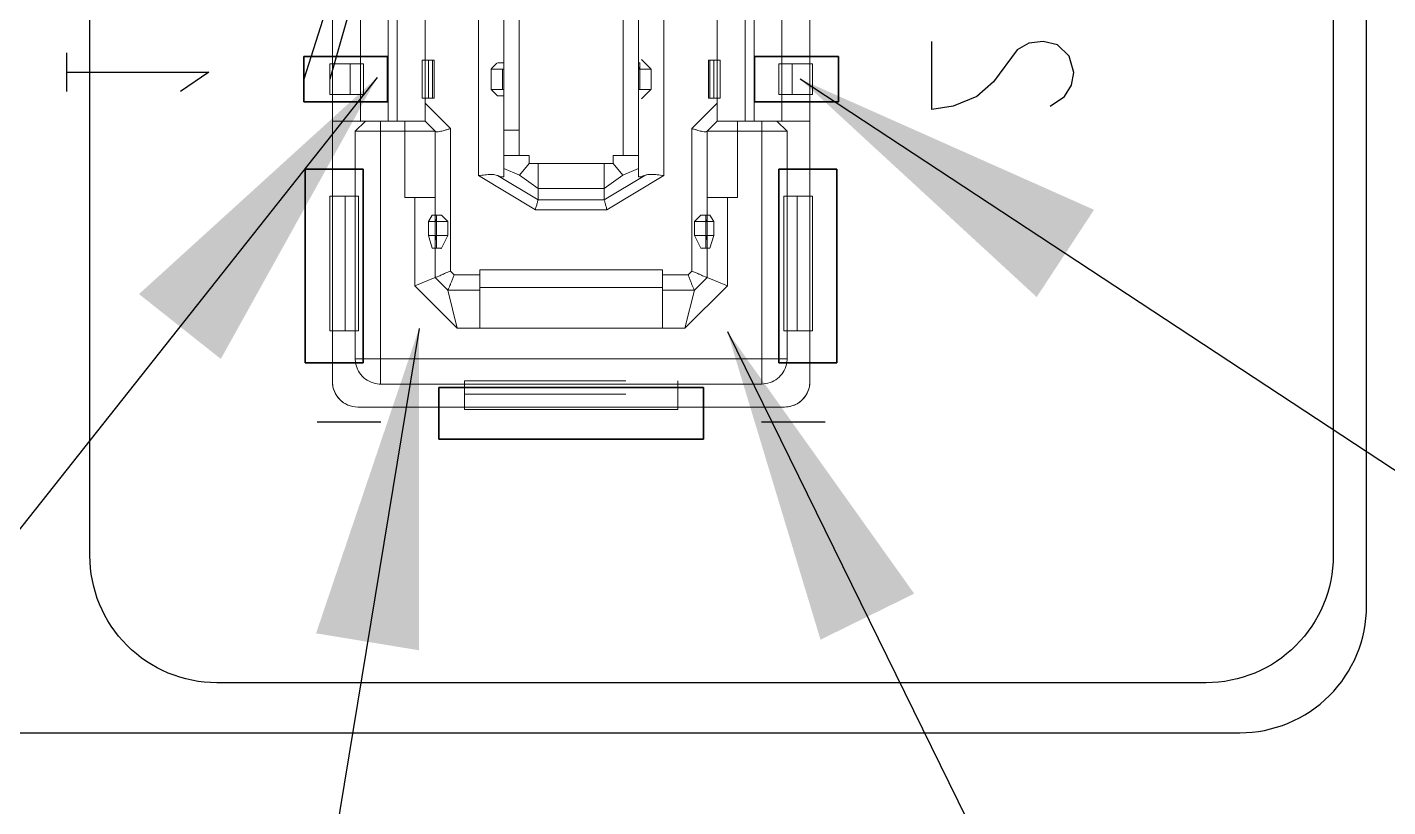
# Model space of a CAD drawing. Header units: millimetres. Extents: x 17 to 508, y 150 to 618.
# Drawn here: x 382.96 to 393.67, y 305.36 to 311.5 of the extents above; entities that cross this region are included whole.
import ezdxf

# ---------------------------------------------------------------- set-up
doc = ezdxf.new("R2010")
doc.units = ezdxf.units.MM
doc.linetypes.add('HIDDEN', pattern=[1.905, 1.27, -0.635])
for name, color, linetype in [('gbr-outline-dxf_layer1', 2, 'Continuous'), ('s_layer2', 7, 'Continuous'), ('susb-t_layer0', 3, 'Continuous'), ('中心线', 1, 'Continuous')]:
    doc.layers.add(name, color=color, linetype=linetype)
doc.layers.add('SPT', color=6, linetype='Continuous', lineweight=25)
doc.layers.add('尺寸線', color=3, linetype='Continuous', lineweight=0)
doc.styles.get("Standard").update_dxf_attribs({"font": ''})
doc.styles.get('Standard').set_extended_font_data('SimSun')
doc.dimstyles.new('ISO-25', dxfattribs={"dimtxt": 2.5, "dimasz": 2.5, "dimexe": 1.25, "dimexo": 0.625, "dimtad": 1, "dimtxsty": 'Standard', "dimcen": 2.5, "dimadec": 0, "dimazin": 0, "dimtfac": 1, "dimtmove": 0, "dimatfit": 3, "dimfxl": 1, "dimarcsym": 0})

msp = doc.modelspace()

# ---------------------------------------------------------------- linework, layer by layer
at = {"color": 7, "linetype": 'Continuous', "lineweight": 18}
for p, q in [((386.508, 325.151), (386.508, 310.332)), ((386.708, 310.327), (386.708, 325.155)), ((387.768, 325.155), (387.768, 310.327)), ((387.968, 310.332), (387.968, 325.151)), ((387.648, 310.491), (387.648, 324.991)), ((386.828, 324.855), (386.828, 310.691)), ((385.358, 324.721), (385.358, 310.761)), ((385.578, 310.761), (385.578, 324.721)), ((385.798, 324.721), (385.798, 310.761)), ((388.678, 324.721), (388.678, 310.761)), ((388.898, 324.721), (388.898, 310.761)), ((389.118, 310.761), (389.118, 324.721)), ((385.868, 310.761), (385.868, 319.141)), ((388.608, 310.761), (388.608, 319.141)), ((386.088, 311.241), (386.088, 311.641)), ((386.708, 311.18), (386.708, 311.702)), ((387.768, 311.702), (387.768, 311.18)), ((388.388, 311.241), (388.388, 311.641)), ((385.338, 311.211), (385.358, 311.211)), ((385.338, 311.211), (385.338, 310.971)), ((386.065, 311.241), (386.065, 310.941)), ((386.145, 311.241), (386.065, 311.241)), ((386.114, 311.241), (386.088, 311.241)), ((386.145, 310.941), (386.145, 311.241)), ((386.158, 311.241), (386.158, 310.941)), ((386.609, 311.173), (386.652, 311.216)), ((387.768, 311.221), (387.778, 311.221)), ((387.768, 311.191), (387.768, 311.221)), ((387.778, 311.221), (387.778, 311.171)), ((387.793, 311.246), (387.866, 311.173)), ((388.318, 311.241), (388.318, 310.941)), ((388.331, 311.241), (388.331, 310.941)), ((388.41, 311.241), (388.331, 311.241)), ((388.361, 311.241), (388.388, 311.241)), ((388.41, 311.241), (388.41, 310.941)), ((389.138, 311.211), (389.118, 311.211)), ((389.138, 311.211), (389.138, 310.971)), ((386.608, 311.011), (386.608, 311.171)), ((386.608, 311.171), (386.708, 311.171)), ((386.708, 311.171), (386.708, 311.18)), ((386.708, 311.011), (386.708, 311.171)), ((387.768, 311.18), (387.767, 311.171)), ((387.767, 311.171), (387.767, 311.011)), ((387.778, 311.171), (387.768, 311.191)), ((387.768, 311.171), (387.868, 311.171)), ((387.868, 311.171), (387.868, 311.011)), ((386.608, 311.011), (386.708, 311.011)), ((386.658, 310.961), (386.609, 311.01)), ((386.708, 311.002), (386.708, 311.011)), ((386.708, 310.691), (386.708, 311.002)), ((387.767, 311.011), (387.768, 311.002)), ((387.768, 311.011), (387.868, 311.011)), ((387.768, 311.002), (387.768, 310.491)), ((387.866, 311.01), (387.793, 310.936)), ((385.358, 310.971), (385.338, 310.971)), ((386.065, 310.941), (386.145, 310.941)), ((386.088, 310.761), (386.088, 310.941)), ((386.288, 310.703), (386.088, 310.903)), ((388.388, 310.903), (388.188, 310.703)), ((388.41, 310.941), (388.331, 310.941)), ((388.388, 310.761), (388.388, 310.941)), ((388.388, 310.941), (388.388, 310.903)), ((389.118, 310.971), (389.138, 310.971)), ((385.358, 310.761), (385.358, 308.711)), ((385.358, 310.761), (385.618, 310.761)), ((385.618, 310.761), (385.538, 310.681)), ((385.538, 310.681), (385.738, 310.681)), ((385.538, 310.681), (385.538, 308.891)), ((385.738, 310.761), (385.618, 310.761)), ((385.928, 310.761), (385.738, 310.761)), ((385.738, 310.761), (385.738, 310.681)), ((385.738, 310.681), (385.928, 310.681)), ((385.738, 310.681), (385.738, 308.891)), ((385.928, 310.681), (385.928, 310.761)), ((386.088, 310.761), (385.928, 310.761)), ((385.928, 310.681), (385.928, 310.161)), ((386.168, 310.681), (385.928, 310.681)), ((386.088, 310.761), (386.168, 310.681)), ((386.168, 310.681), (386.168, 310.161)), ((386.288, 309.581), (386.288, 310.703)), ((386.708, 310.691), (386.828, 310.691)), ((386.708, 310.491), (386.708, 310.691)), ((386.828, 310.691), (386.828, 310.491)), ((388.188, 310.703), (388.188, 309.581)), ((388.308, 310.681), (388.388, 310.761)), ((388.308, 310.161), (388.308, 310.681)), ((388.548, 310.681), (388.308, 310.681)), ((388.388, 310.761), (388.548, 310.761)), ((388.548, 310.761), (388.738, 310.761)), ((388.548, 310.681), (388.548, 310.761)), ((388.548, 310.681), (388.738, 310.681)), ((388.548, 310.161), (388.548, 310.681)), ((388.738, 310.761), (388.858, 310.761)), ((388.738, 310.681), (388.738, 310.761)), ((388.738, 308.891), (388.738, 310.681)), ((388.938, 310.681), (388.738, 310.681)), ((388.938, 310.681), (388.858, 310.761)), ((388.858, 310.761), (389.118, 310.761)), ((388.938, 308.891), (388.938, 310.681)), ((389.118, 308.711), (389.118, 310.761)), ((386.708, 310.387), (386.708, 310.491)), ((386.828, 310.491), (386.908, 310.491)), ((386.908, 310.491), (386.908, 310.428)), ((387.568, 310.491), (387.568, 310.428)), ((387.648, 310.491), (387.568, 310.491)), ((387.768, 310.387), (387.768, 310.491)), ((386.708, 310.387), (386.83, 310.335)), ((386.708, 310.327), (386.708, 310.387)), ((386.83, 310.335), (386.908, 310.428)), ((386.908, 310.428), (386.978, 310.428)), ((386.978, 310.428), (387.498, 310.428)), ((387.568, 310.428), (387.498, 310.428)), ((387.645, 310.335), (387.568, 310.428)), ((387.768, 310.387), (387.645, 310.335)), ((387.768, 310.327), (387.768, 310.387)), ((386.508, 310.332), (386.956, 310.063)), ((386.978, 310.142), (386.658, 310.334)), ((386.83, 310.335), (386.978, 310.231)), ((387.645, 310.335), (387.498, 310.231)), ((387.817, 310.334), (387.498, 310.142)), ((387.52, 310.063), (387.968, 310.332)), ((385.338, 309.111), (385.338, 310.171)), ((385.338, 310.171), (385.358, 310.171)), ((385.928, 310.161), (386.008, 310.161)), ((386.016, 310.161), (385.928, 310.161)), ((386.008, 310.161), (386.008, 309.465)), ((386.008, 310.161), (386.016, 310.161)), ((386.168, 310.161), (386.016, 310.161)), ((386.168, 310.021), (386.168, 310.161)), ((386.978, 310.231), (387.498, 310.231)), ((386.978, 310.142), (386.978, 310.231)), ((386.978, 310.141), (386.978, 310.142)), ((387.498, 310.141), (386.978, 310.141)), ((387.498, 310.231), (387.498, 310.142)), ((387.498, 310.142), (387.498, 310.141)), ((388.308, 310.161), (388.308, 310.021)), ((388.548, 310.161), (388.459, 310.161)), ((388.459, 310.161), (388.468, 310.161)), ((388.468, 310.161), (388.548, 310.161)), ((388.468, 309.465), (388.468, 310.161)), ((389.118, 310.171), (389.138, 310.171)), ((389.138, 309.111), (389.138, 310.171)), ((386.956, 310.063), (387.52, 310.063)), ((386.144, 310.021), (386.114, 309.971)), ((386.114, 309.971), (386.114, 309.861)), ((386.268, 309.971), (386.114, 309.971)), ((386.168, 310.021), (386.144, 310.021)), ((386.217, 310.022), (386.268, 309.971)), ((386.268, 309.971), (386.268, 309.861)), ((388.208, 309.971), (388.258, 310.022)), ((388.208, 309.861), (388.208, 309.971)), ((388.208, 309.971), (388.362, 309.971)), ((388.308, 310.021), (388.331, 310.021)), ((388.331, 310.021), (388.362, 309.971)), ((388.362, 309.971), (388.362, 309.861)), ((386.114, 309.861), (386.144, 309.761)), ((386.114, 309.861), (386.268, 309.861)), ((386.268, 309.861), (386.215, 309.755)), ((388.258, 309.761), (388.208, 309.861)), ((388.208, 309.861), (388.362, 309.861)), ((388.362, 309.861), (388.331, 309.761)), ((386.168, 309.531), (386.168, 309.761)), ((388.308, 309.761), (388.308, 309.531)), ((386.168, 309.531), (386.008, 309.465)), ((386.268, 309.431), (386.168, 309.531)), ((386.317, 309.551), (386.288, 309.581)), ((386.518, 309.551), (386.317, 309.551)), ((387.958, 309.591), (386.518, 309.591)), ((388.158, 309.551), (387.958, 309.551)), ((388.188, 309.581), (388.158, 309.551)), ((388.208, 309.431), (388.308, 309.531)), ((388.308, 309.531), (388.468, 309.465)), ((386.008, 309.465), (386.341, 309.131)), ((386.268, 309.431), (386.518, 309.431)), ((386.341, 309.131), (386.268, 309.431)), ((386.518, 309.451), (387.958, 309.451)), ((388.208, 309.431), (387.958, 309.431)), ((388.134, 309.131), (388.468, 309.465)), ((388.134, 309.131), (388.208, 309.431)), ((385.338, 309.111), (385.358, 309.111)), ((386.341, 309.131), (386.518, 309.131)), ((386.518, 309.131), (387.958, 309.131)), ((387.958, 309.131), (388.134, 309.131)), ((389.138, 309.111), (389.118, 309.111)), ((385.538, 308.891), (385.738, 308.891)), ((385.738, 308.891), (388.738, 308.891)), ((385.738, 308.891), (385.738, 308.691)), ((388.938, 308.891), (388.738, 308.891)), ((388.738, 308.691), (388.738, 308.891)), ((385.738, 308.691), (388.738, 308.691)), ((388.918, 308.511), (385.558, 308.511)), ((386.398, 308.511), (386.398, 308.491)), ((386.398, 308.491), (388.078, 308.491)), ((388.078, 308.511), (388.078, 308.491))]:
    msp.add_line(p, q, dxfattribs=at)
at = {"color": 7, "linetype": 'HIDDEN', "lineweight": 18}
for p, q in [((385.338, 310.971), (385.338, 311.211)), ((385.358, 311.211), (385.603, 311.211)), ((385.498, 311.211), (385.358, 311.211)), ((385.603, 311.211), (385.498, 311.211)), ((385.498, 311.211), (385.498, 310.971)), ((385.603, 311.211), (385.603, 310.971)), ((386.088, 310.941), (386.088, 311.241)), ((386.114, 311.241), (386.114, 310.941)), ((386.708, 311.221), (386.708, 311.171)), ((386.708, 310.961), (386.708, 311.221)), ((387.768, 311.221), (387.768, 311.171)), ((387.768, 310.961), (387.768, 311.221)), ((388.361, 311.241), (388.361, 310.941)), ((388.388, 311.241), (388.388, 310.941)), ((388.872, 311.211), (388.978, 311.211)), ((388.872, 311.211), (389.118, 311.211)), ((388.872, 310.971), (388.872, 311.211)), ((388.978, 311.211), (389.118, 311.211)), ((388.978, 310.971), (388.978, 311.211)), ((386.698, 311.011), (386.698, 311.171)), ((386.708, 311.171), (386.708, 311.011)), ((387.768, 311.171), (387.768, 311.011)), ((387.778, 311.171), (387.778, 311.011)), ((386.708, 311.011), (386.708, 310.961)), ((387.768, 311.011), (387.768, 310.961)), ((385.338, 310.971), (385.498, 310.971)), ((385.603, 310.971), (385.358, 310.971)), ((385.498, 310.971), (385.603, 310.971)), ((386.114, 310.941), (386.088, 310.941)), ((388.361, 310.941), (388.388, 310.941)), ((389.118, 310.971), (388.872, 310.971)), ((388.872, 310.971), (388.978, 310.971)), ((389.138, 310.971), (388.978, 310.971)), ((386.708, 310.491), (386.908, 310.491)), ((387.768, 310.491), (387.568, 310.491)), ((385.338, 309.111), (385.338, 310.171)), ((385.358, 310.171), (385.563, 310.171)), ((385.458, 310.171), (385.358, 310.171)), ((385.563, 310.171), (385.458, 310.171)), ((385.458, 310.171), (385.458, 309.111)), ((385.563, 310.171), (385.563, 309.111)), ((386.016, 310.161), (386.168, 310.161)), ((388.459, 310.161), (388.308, 310.161)), ((388.912, 310.171), (389.018, 310.171)), ((388.912, 310.171), (389.118, 310.171)), ((388.912, 309.111), (388.912, 310.171)), ((389.018, 310.171), (389.118, 310.171)), ((389.018, 309.111), (389.018, 310.171)), ((389.138, 309.111), (389.138, 310.171)), ((386.168, 309.991), (386.168, 310.021)), ((386.168, 309.761), (386.168, 310.021)), ((386.168, 309.991), (386.178, 309.971)), ((386.178, 309.971), (386.178, 310.021)), ((386.178, 309.971), (386.268, 309.971)), ((386.178, 309.971), (386.178, 309.861)), ((388.298, 309.971), (388.208, 309.971)), ((388.298, 309.971), (388.298, 310.021)), ((388.298, 309.971), (388.308, 309.991)), ((388.298, 309.861), (388.298, 309.971)), ((388.308, 309.991), (388.308, 310.021)), ((388.308, 309.761), (388.308, 310.021)), ((386.178, 309.861), (386.168, 309.821)), ((386.168, 309.761), (386.168, 309.821)), ((386.268, 309.861), (386.178, 309.861)), ((386.178, 309.861), (386.178, 309.761)), ((388.298, 309.861), (388.208, 309.861)), ((388.308, 309.821), (388.298, 309.861)), ((388.298, 309.861), (388.298, 309.761)), ((388.308, 309.761), (388.308, 309.821)), ((386.144, 309.761), (386.168, 309.761)), ((388.331, 309.761), (388.308, 309.761)), ((386.518, 309.591), (386.518, 309.551)), ((387.958, 309.551), (387.958, 309.591)), ((386.518, 309.431), (386.518, 309.131)), ((387.958, 309.431), (387.958, 309.131)), ((385.458, 309.111), (385.338, 309.111)), ((385.563, 309.111), (385.358, 309.111)), ((385.563, 309.111), (385.458, 309.111)), ((389.118, 309.111), (388.912, 309.111)), ((388.912, 309.111), (389.018, 309.111)), ((389.018, 309.111), (389.138, 309.111)), ((386.398, 308.511), (386.398, 308.717)), ((386.398, 308.717), (388.078, 308.717)), ((386.398, 308.717), (386.398, 308.611)), ((388.078, 308.717), (388.078, 308.511)), ((388.078, 308.611), (388.078, 308.717)), ((386.398, 308.611), (388.078, 308.611)), ((386.398, 308.491), (386.398, 308.611)), ((388.078, 308.491), (388.078, 308.611)), ((385.558, 308.511), (386.398, 308.511)), ((386.398, 308.511), (388.078, 308.511)), ((386.398, 308.491), (388.078, 308.491)), ((388.078, 308.511), (388.918, 308.511))]:
    msp.add_line(p, q, dxfattribs=at)
at = {"color": 7, "linetype": 'Continuous', "lineweight": 18}
for centre, radius, start, end in [((386.122, 310.634), 0.0659, 44.0292, 46.0977), ((388.355, 310.633), 0.0676, 134.1873, 136.1951), ((385.558, 308.711), 0.2, 180, 270), ((388.918, 308.711), 0.2, 270, 0), ((388.918, 308.711), 0.2, 337.2646, 0)]:
    msp.add_arc(centre, radius, start, end, dxfattribs=at)
at = {"color": 7, "linetype": 'HIDDEN', "lineweight": 18}
for centre, start, end in [((385.558, 308.711), 180, 270), ((388.918, 308.711), 270, 337.2646)]:
    msp.add_arc(centre, 0.2, start, end, dxfattribs=at)
at = {"color": 7, "linetype": 'Continuous', "lineweight": 18}
for points, knots in [([(386.088, 311.241), (386.087, 311.241), (386.085, 311.241), (386.072, 311.241), (386.065, 311.241)], [0, 0, 0, 0, 0.4999814, 1, 1, 1, 1]), ([(386.158, 311.241), (386.157, 311.241), (386.156, 311.241), (386.146, 311.241), (386.132, 311.241), (386.12, 311.241), (386.114, 311.241)], [0, 0, 0, 0, 0.249992, 0.500008, 0.750014, 1, 1, 1, 1]), ([(386.145, 311.241), (386.148, 311.241), (386.156, 311.241), (386.157, 311.241), (386.158, 311.241)], [0, 0, 0, 0, 0.500041, 1, 1, 1, 1]), ([(388.318, 311.241), (388.318, 311.241), (388.32, 311.241), (388.329, 311.241), (388.343, 311.241), (388.355, 311.241), (388.361, 311.241)], [0, 0, 0, 0, 0.250003, 0.499908, 0.750034, 1, 1, 1, 1]), ([(388.331, 311.241), (388.327, 311.241), (388.319, 311.241), (388.318, 311.241), (388.318, 311.241)], [0, 0, 0, 0, 0.500131, 1, 1, 1, 1]), ([(388.41, 311.241), (388.404, 311.241), (388.391, 311.241), (388.389, 311.241), (388.388, 311.241)], [0, 0, 0, 0, 0.499994, 1, 1, 1, 1]), ([(386.145, 310.941), (386.148, 310.941), (386.156, 310.941), (386.157, 310.941), (386.158, 310.941)], [0, 0, 0, 0, 0.500041, 1, 1, 1, 1]), ([(388.331, 310.941), (388.327, 310.941), (388.319, 310.941), (388.318, 310.941), (388.318, 310.941)], [0, 0, 0, 0, 0.500131, 1, 1, 1, 1]), ([(388.388, 310.903), (388.388, 310.882), (388.388, 310.846), (388.388, 310.807), (388.388, 310.784), (388.388, 310.771), (388.388, 310.763), (388.388, 310.762), (388.388, 310.761)], [0, 0, 0, 0, 0.329739, 0.553595, 0.680207, 0.795154, 0.900756, 1, 1, 1, 1]), ([(386.288, 310.703), (386.279, 310.7), (386.263, 310.695), (386.233, 310.686), (386.203, 310.679), (386.179, 310.675), (386.172, 310.678), (386.169, 310.68)], [0, 0, 0, 0, 0.155385, 0.301899, 0.567861, 0.800198, 1, 1, 1, 1]), ([(388.306, 310.68), (388.303, 310.678), (388.297, 310.675), (388.272, 310.679), (388.242, 310.686), (388.213, 310.695), (388.196, 310.7), (388.188, 310.703)], [0, 0, 0, 0, 0.199915, 0.432259, 0.698203, 0.844707, 1, 1, 1, 1]), ([(386.828, 310.491), (386.812, 310.491), (386.781, 310.491), (386.741, 310.491), (386.713, 310.491), (386.709, 310.491), (386.708, 310.491)], [0, 0, 0, 0, 0.250019, 0.499972, 0.749981, 1, 1, 1, 1]), ([(387.768, 310.491), (387.766, 310.491), (387.762, 310.491), (387.735, 310.491), (387.695, 310.491), (387.663, 310.491), (387.648, 310.491)], [0, 0, 0, 0, 0.250022, 0.500034, 0.750056, 1, 1, 1, 1]), ([(386.978, 310.231), (386.978, 310.237), (386.978, 310.25), (386.978, 310.297), (386.978, 310.358), (386.978, 310.405), (386.978, 310.428)], [0, 0, 0, 0, 0.25001, 0.499995, 0.750008, 1, 1, 1, 1]), ([(387.498, 310.428), (387.498, 310.405), (387.498, 310.358), (387.498, 310.297), (387.498, 310.25), (387.498, 310.237), (387.498, 310.231)], [0, 0, 0, 0, 0.249992, 0.500005, 0.74999, 1, 1, 1, 1]), ([(386.658, 310.334), (386.651, 310.336), (386.635, 310.341), (386.603, 310.341), (386.559, 310.339), (386.526, 310.334), (386.508, 310.332)], [0, 0, 0, 0, 0.181599, 0.407276, 0.679672, 1, 1, 1, 1]), ([(386.658, 310.334), (386.666, 310.331), (386.68, 310.325), (386.696, 310.322), (386.706, 310.322), (386.707, 310.326), (386.708, 310.327)], [0, 0, 0, 0, 0.257687, 0.502569, 0.746097, 1, 1, 1, 1]), ([(387.768, 310.327), (387.768, 310.326), (387.769, 310.322), (387.779, 310.322), (387.795, 310.325), (387.81, 310.331), (387.817, 310.334)], [0, 0, 0, 0, 0.253897, 0.497442, 0.742319, 1, 1, 1, 1]), ([(387.817, 310.334), (387.825, 310.336), (387.841, 310.341), (387.875, 310.343), (387.918, 310.339), (387.95, 310.335), (387.968, 310.332)], [0, 0, 0, 0, 0.191843, 0.422302, 0.691622, 1, 1, 1, 1]), ([(386.978, 310.141), (386.977, 310.139), (386.976, 310.135), (386.972, 310.12), (386.966, 310.1), (386.961, 310.08), (386.957, 310.068), (386.956, 310.063)], [0, 0, 0, 0, 0.193166, 0.423609, 0.691809, 0.841059, 1, 1, 1, 1]), ([(387.498, 310.141), (387.498, 310.139), (387.5, 310.135), (387.504, 310.12), (387.51, 310.1), (387.515, 310.08), (387.518, 310.068), (387.52, 310.063)], [0, 0, 0, 0, 0.193181, 0.423614, 0.691838, 0.841073, 1, 1, 1, 1]), ([(388.459, 310.161), (388.438, 310.161), (388.395, 310.161), (388.347, 310.161), (388.314, 310.161), (388.31, 310.161), (388.308, 310.161)], [0, 0, 0, 0, 0.250005, 0.500019, 0.749983, 1, 1, 1, 1]), ([(386.168, 310.021), (386.176, 310.021), (386.192, 310.021), (386.209, 310.021), (386.218, 310.021), (386.218, 310.021), (386.211, 310.021), (386.195, 310.021), (386.173, 310.021), (386.154, 310.021), (386.144, 310.021)], [0, 0, 0, 0, 0.125033, 0.250009, 0.37503, 0.500034, 0.625011, 0.750025, 0.875019, 1, 1, 1, 1]), ([(388.259, 310.021), (388.258, 310.021), (388.258, 310.021), (388.265, 310.021), (388.28, 310.021), (388.303, 310.021), (388.322, 310.021), (388.331, 310.021)], [0, 0, 0, 0, 0.095314, 0.321459, 0.547671, 0.773848, 1, 1, 1, 1]), ([(388.308, 310.021), (388.3, 310.021), (388.283, 310.021), (388.266, 310.021), (388.262, 310.021), (388.259, 310.021)], [0, 0, 0, 0, 0.333312, 0.666654, 1, 1, 1, 1]), ([(386.217, 309.761), (386.217, 309.761), (386.218, 309.761), (386.21, 309.761), (386.195, 309.761), (386.173, 309.761), (386.154, 309.761), (386.144, 309.761)], [0, 0, 0, 0, 0.0952672, 0.3214241, 0.5476478, 0.7738367, 1, 1, 1, 1]), ([(388.259, 309.761), (388.258, 309.761), (388.258, 309.761), (388.265, 309.761), (388.28, 309.761), (388.303, 309.761), (388.322, 309.761), (388.331, 309.761)], [0, 0, 0, 0, 0.0952672, 0.3214241, 0.5476478, 0.7738367, 1, 1, 1, 1]), ([(386.168, 309.531), (386.169, 309.532), (386.172, 309.532), (386.19, 309.539), (386.212, 309.548), (386.234, 309.558), (386.259, 309.569), (386.278, 309.577), (386.288, 309.581)], [0, 0, 0, 0, 0.191646, 0.420161, 0.5497, 0.689449, 0.839486, 1, 1, 1, 1]), ([(386.268, 309.431), (386.268, 309.433), (386.27, 309.435), (386.278, 309.453), (386.287, 309.475), (386.296, 309.497), (386.306, 309.523), (386.313, 309.542), (386.317, 309.551)], [0, 0, 0, 0, 0.191637, 0.420127, 0.549664, 0.689396, 0.839445, 1, 1, 1, 1]), ([(386.518, 309.451), (386.518, 309.453), (386.518, 309.458), (386.518, 309.49), (386.518, 309.536), (386.518, 309.573), (386.518, 309.591)], [0, 0, 0, 0, 0.2500083, 0.5000114, 0.7500051, 1, 1, 1, 1]), ([(387.958, 309.451), (387.958, 309.453), (387.958, 309.458), (387.958, 309.49), (387.958, 309.536), (387.958, 309.573), (387.958, 309.591)], [0, 0, 0, 0, 0.2500083, 0.5000114, 0.7500051, 1, 1, 1, 1]), ([(388.158, 309.551), (388.162, 309.542), (388.17, 309.523), (388.18, 309.497), (388.188, 309.475), (388.197, 309.453), (388.205, 309.435), (388.207, 309.433), (388.208, 309.431)], [0, 0, 0, 0, 0.1605569, 0.3106065, 0.450316, 0.5798753, 0.8083674, 1, 1, 1, 1]), ([(388.188, 309.581), (388.197, 309.577), (388.216, 309.569), (388.242, 309.558), (388.263, 309.548), (388.285, 309.539), (388.303, 309.532), (388.306, 309.532), (388.308, 309.531)], [0, 0, 0, 0, 0.160575, 0.310603, 0.450344, 0.579875, 0.808378, 1, 1, 1, 1]), ([(386.518, 309.131), (386.518, 309.173), (386.518, 309.257), (386.518, 309.363), (386.518, 309.437), (386.518, 309.447), (386.518, 309.451)], [0, 0, 0, 0, 0.249998, 0.499998, 0.750002, 1, 1, 1, 1]), ([(387.958, 309.451), (387.958, 309.447), (387.958, 309.437), (387.958, 309.363), (387.958, 309.257), (387.958, 309.173), (387.958, 309.131)], [0, 0, 0, 0, 0.249998, 0.500002, 0.750002, 1, 1, 1, 1]), ([(385.538, 308.891), (385.538, 308.891), (385.538, 308.891), (385.538, 308.89), (385.538, 308.888), (385.538, 308.876), (385.542, 308.843), (385.56, 308.792), (385.603, 308.739), (385.661, 308.703), (385.709, 308.692), (385.734, 308.691), (385.738, 308.691)], [0, 0, 0, 0, 0.000631, 0.001917, 0.007025, 0.027488, 0.109472, 0.324116, 0.538763, 0.753407, 0.968032, 1, 1, 1, 1]), ([(388.738, 308.691), (388.76, 308.694), (388.805, 308.698), (388.865, 308.732), (388.911, 308.783), (388.934, 308.839), (388.938, 308.877), (388.938, 308.891), (388.938, 308.891)], [0, 0, 0, 0, 0.214707, 0.429406, 0.644076, 0.858779, 0.999369, 1, 1, 1, 1])]:
    msp.add_open_spline(points, degree=3, knots=knots, dxfattribs=at)
at = {"color": 7, "linetype": 'HIDDEN', "lineweight": 18}
for points, knots in [([(386.708, 311.221), (386.7, 311.221), (386.686, 311.221), (386.67, 311.221), (386.66, 311.221), (386.657, 311.221), (386.66, 311.221), (386.67, 311.221), (386.686, 311.221), (386.7, 311.221), (386.708, 311.221)], [0, 0, 0, 0, 0.1250087, 0.2500195, 0.3750001, 0.4999865, 0.6250044, 0.749985, 0.8749691, 1, 1, 1, 1]), ([(386.065, 310.941), (386.072, 310.941), (386.085, 310.941), (386.087, 310.941), (386.088, 310.941)], [0, 0, 0, 0, 0.5000186, 1, 1, 1, 1]), ([(386.158, 310.941), (386.157, 310.941), (386.156, 310.941), (386.146, 310.941), (386.132, 310.941), (386.12, 310.941), (386.114, 310.941)], [0, 0, 0, 0, 0.249992, 0.500008, 0.750014, 1, 1, 1, 1]), ([(386.708, 310.961), (386.7, 310.961), (386.686, 310.961), (386.67, 310.961), (386.66, 310.961), (386.657, 310.961), (386.66, 310.961), (386.67, 310.961), (386.686, 310.961), (386.7, 310.961), (386.708, 310.961)], [0, 0, 0, 0, 0.1250309, 0.250015, 0.3749956, 0.5000135, 0.6249999, 0.7499805, 0.8749913, 1, 1, 1, 1]), ([(388.318, 310.941), (388.318, 310.941), (388.32, 310.941), (388.329, 310.941), (388.343, 310.941), (388.355, 310.941), (388.361, 310.941)], [0, 0, 0, 0, 0.250003, 0.499908, 0.750034, 1, 1, 1, 1]), ([(388.388, 310.941), (388.389, 310.941), (388.391, 310.941), (388.404, 310.941), (388.41, 310.941)], [0, 0, 0, 0, 0.500006, 1, 1, 1, 1]), ([(386.168, 309.761), (386.176, 309.761), (386.192, 309.761), (386.209, 309.761), (386.214, 309.761), (386.216, 309.761)], [0, 0, 0, 0, 0.333394, 0.666637, 1, 1, 1, 1]), ([(388.308, 309.761), (388.299, 309.761), (388.283, 309.761), (388.267, 309.761), (388.258, 309.761), (388.259, 309.761), (388.259, 309.761)], [0, 0, 0, 0, 0.279401, 0.558828, 0.838257, 1, 1, 1, 1]), ([(386.518, 309.551), (386.518, 309.536), (386.518, 309.504), (386.518, 309.465), (386.518, 309.437), (386.518, 309.433), (386.518, 309.431)], [0, 0, 0, 0, 0.250002, 0.500029, 0.750018, 1, 1, 1, 1]), ([(387.958, 309.551), (387.958, 309.536), (387.958, 309.504), (387.958, 309.465), (387.958, 309.437), (387.958, 309.433), (387.958, 309.431)], [0, 0, 0, 0, 0.250002, 0.500029, 0.750018, 1, 1, 1, 1])]:
    msp.add_open_spline(points, degree=3, knots=knots, dxfattribs=at)
at = {"layer": 'gbr-outline-dxf_layer1', "color": 1, "linetype": 'Continuous'}
msp.add_lwpolyline([(198.543, 283.271), (339.142, 283.271, 0.198917), (340.557, 283.856), (362.061, 305.361, -0.198917), (363.475, 305.947), (383.208, 305.947), (392.502, 305.947, 0.414218), (393.501, 306.946), (393.501, 328.536, 0.414068), (392.502, 329.537), (363.475, 329.537, -0.198918), (362.061, 330.122), (340.55, 351.633, 0.19885), (339.137, 352.219), (198.618, 352.219, 0.198916)], format="xyb", dxfattribs=at)
at = {"layer": 's_layer2', "color": 2}
for p, q in [((383.267, 310.994), (383.267, 311.298)), ((383.267, 311.146), (384.384, 311.146)), ((384.384, 311.146), (384.161, 310.994)), ((385.739, 308.391), (385.238, 308.391)), ((389.238, 308.391), (388.736, 308.391))]:
    msp.add_line(p, q, dxfattribs=at)
msp.add_lwpolyline([(391.01, 310.879), (391.122, 310.955), (391.178, 311.044), (391.197, 311.145), (391.159, 311.272), (391.066, 311.361), (390.954, 311.387), (390.842, 311.374), (390.749, 311.323), (390.563, 311.069), (390.433, 310.955), (390.247, 310.879), (390.079, 310.853), (390.079, 311.387)], dxfattribs=at)
for points in [[(385.133, 311.269), (385.793, 311.269), (385.793, 310.913), (385.133, 310.913)], [(388.682, 311.269), (389.343, 311.269), (389.343, 310.913), (388.682, 310.913)], [(385.144, 310.383), (385.601, 310.383), (385.601, 308.859), (385.144, 308.859)], [(388.874, 310.383), (389.331, 310.383), (389.331, 308.859), (388.874, 308.859)], [(386.196, 308.664), (388.279, 308.664), (388.279, 308.258), (386.196, 308.258)]]:
    msp.add_lwpolyline(points, close=True, dxfattribs=at)
at = {"layer": 'SPT', "color": 2, "linetype": 'Continuous'}
for points in [[(385.133, 310.913), (385.793, 310.913), (385.793, 311.269), (385.133, 311.269)], [(388.682, 310.913), (389.343, 310.913), (389.343, 311.269), (388.682, 311.269)], [(385.144, 308.859), (385.601, 308.859), (385.601, 310.383), (385.144, 310.383)], [(388.874, 308.859), (389.331, 308.859), (389.331, 310.383), (388.874, 310.383)], [(386.196, 308.258), (388.279, 308.258), (388.279, 308.664), (386.196, 308.664)]]:
    msp.add_lwpolyline(points, close=True, dxfattribs=at)
at = {"layer": 'susb-t_layer0', "color": 1, "linetype": 'Continuous'}
msp.add_lwpolyline([(384.448, 329.141), (392.237, 329.141, -0.414216), (393.238, 328.142), (393.238, 307.342, -0.414367), (392.237, 306.341), (384.448, 306.341, -0.414365), (383.449, 307.342), (383.449, 328.142, -0.414216)], format="xyb", close=True, dxfattribs=at)
at = {"layer": '中心线'}
for p, q in [((389.343, 324.392), (385.133, 311.091)), ((389.138, 324.391), (385.338, 311.091))]:
    msp.add_line(p, q, dxfattribs=at)

# ---------------------------------------------------------------- leaders
at = {"layer": '尺寸線', "annotation_type": 0, "has_hookline": 1}
for points, hookline_direction, text_width in [([(385.71, 311.104), (365.121, 285.118), (362.621, 285.118)], 1, 1.014), ([(389.04, 311.093), (422.975, 288.788), (425.475, 288.788)], 0, 1.375), ([(386.041, 309.13), (381.374, 280.78), (378.874, 280.78)], 1, 3.069), ([(388.468, 309.105), (402.378, 280.782), (404.878, 280.782)], 0, 3.208)]:
    msp.add_leader(points, dimstyle='ISO-25', dxfattribs=dict(at, hookline_direction=hookline_direction, text_width=text_width))

doc.saveas('drawing.dxf')
